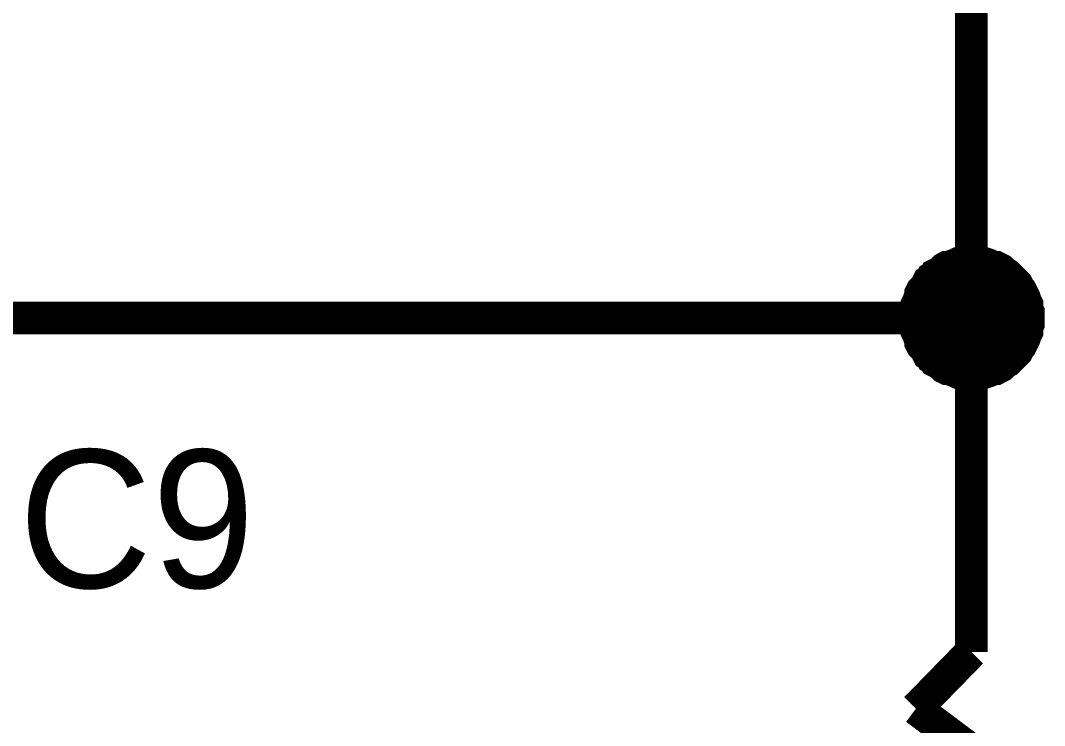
# Model space of a CAD drawing. Header units: millimetres. Extents: x 0 to 19, y 0 to 9.5.
# Drawn here: x 6.459 to 6.8263, y 6.9536 to 7.2065 of the extents above; entities that cross this region are included whole.
import ezdxf

# ---------------------------------------------------------------- set-up
doc = ezdxf.new("R2010")
doc.units = ezdxf.units.MM
doc.header["$MEASUREMENT"] = 0
doc.layers.add('Sheet', color=255, linetype='Continuous')

msp = doc.modelspace()

# ---------------------------------------------------------------- linework, layer by layer
at = {"layer": 'Sheet'}
for points, const_width in [([(6.80005, 7.21961), (6.80005, 7.19972)], 0.0118), ([(6.80005, 7.19972), (6.80005, 7.0998), (6.80005, 6.99988)], 0.0118), ([(6.78016, 7.0998), (6.78016, 7.10068), (6.78016, 7.10201), (6.7806, 7.10289), (6.7806, 7.10378), (6.7806, 7.10466), (6.78104, 7.10555), (6.78148, 7.10687), (6.78192, 7.10776), (6.78192, 7.10864), (6.78237, 7.10953), (6.78281, 7.10997), (6.78369, 7.11085), (6.78414, 7.11174), (6.78458, 7.11262), (6.78546, 7.11306), (6.7859, 7.11395), (6.78679, 7.11439), (6.78723, 7.11527), (6.78811, 7.11572), (6.789, 7.11616), (6.78988, 7.11704), (6.79032, 7.11748), (6.79121, 7.11793), (6.79209, 7.11793), (6.79298, 7.11837), (6.7943, 7.11881), (6.79519, 7.11925), (6.79607, 7.11925), (6.79696, 7.11925), (6.79784, 7.11969), (6.79917, 7.11969), (6.80005, 7.11969)], 0.0118), ([(6.78016, 7.0998), (6.78016, 7.10068), (6.78016, 7.10201), (6.7806, 7.10289), (6.7806, 7.10378), (6.7806, 7.10466), (6.78104, 7.10555), (6.78148, 7.10687), (6.78192, 7.10776), (6.78192, 7.10864), (6.78237, 7.10953), (6.78281, 7.10997), (6.78369, 7.11085), (6.78414, 7.11174), (6.78458, 7.11262), (6.78546, 7.11306), (6.7859, 7.11395), (6.78679, 7.11439), (6.78723, 7.11527), (6.78811, 7.11572), (6.789, 7.11616), (6.78988, 7.11704), (6.79032, 7.11748), (6.79121, 7.11793), (6.79209, 7.11793), (6.79298, 7.11837), (6.7943, 7.11881), (6.79519, 7.11925), (6.79607, 7.11925), (6.79696, 7.11925), (6.79784, 7.11969), (6.79917, 7.11969), (6.80005, 7.11969)], 0.0118), ([(6.78016, 7.0998), (6.78016, 7.10068), (6.78016, 7.10201), (6.7806, 7.10289), (6.7806, 7.10378), (6.7806, 7.10466), (6.78104, 7.10555), (6.78148, 7.10687), (6.78192, 7.10776), (6.78192, 7.10864), (6.78237, 7.10953), (6.78281, 7.10997), (6.78369, 7.11085), (6.78414, 7.11174), (6.78458, 7.11262), (6.78546, 7.11306), (6.7859, 7.11395), (6.78679, 7.11439), (6.78723, 7.11527), (6.78811, 7.11572), (6.789, 7.11616), (6.78988, 7.11704), (6.79032, 7.11748), (6.79121, 7.11793), (6.79209, 7.11793), (6.79298, 7.11837), (6.7943, 7.11881), (6.79519, 7.11925), (6.79607, 7.11925), (6.79696, 7.11925), (6.79784, 7.11969), (6.79917, 7.11969), (6.80005, 7.11969)], 0.0118), ([(6.78016, 7.0998), (6.78016, 7.10068), (6.78016, 7.10201), (6.7806, 7.10289), (6.7806, 7.10378), (6.7806, 7.10466), (6.78104, 7.10555), (6.78148, 7.10687), (6.78192, 7.10776), (6.78192, 7.10864), (6.78237, 7.10953), (6.78281, 7.10997), (6.78369, 7.11085), (6.78414, 7.11174), (6.78458, 7.11262), (6.78546, 7.11306), (6.7859, 7.11395), (6.78679, 7.11439), (6.78723, 7.11527), (6.78811, 7.11572), (6.789, 7.11616), (6.78988, 7.11704), (6.79032, 7.11748), (6.79121, 7.11793), (6.79209, 7.11793), (6.79298, 7.11837), (6.7943, 7.11881), (6.79519, 7.11925), (6.79607, 7.11925), (6.79696, 7.11925), (6.79784, 7.11969), (6.79917, 7.11969), (6.80005, 7.11969)], 0.0118), ([(6.80005, 7.11969), (6.80005, 7.11969)], 0.0118), ([(6.80005, 7.11969), (6.80094, 7.11969), (6.80226, 7.11969), (6.80315, 7.11925), (6.80403, 7.11925), (6.80491, 7.11925), (6.80624, 7.11881), (6.80712, 7.11837), (6.80801, 7.11793), (6.80889, 7.11793), (6.80978, 7.11748), (6.81066, 7.11704), (6.81155, 7.11616), (6.81199, 7.11572), (6.81287, 7.11527), (6.81376, 7.11439), (6.8142, 7.11395), (6.81508, 7.11306), (6.81552, 7.11262), (6.81641, 7.11174), (6.81685, 7.11085), (6.81729, 7.10997), (6.81774, 7.10953), (6.81818, 7.10864), (6.81862, 7.10776), (6.81906, 7.10687), (6.8195, 7.10555), (6.81995, 7.10466), (6.81995, 7.10378), (6.81995, 7.10289), (6.82039, 7.10201), (6.82039, 7.10068), (6.82039, 7.0998)], 0.0118), ([(6.80005, 7.11969), (6.80005, 7.11969)], 0.0118), ([(6.80005, 7.11969), (6.80094, 7.11969), (6.80226, 7.11969), (6.80315, 7.11925), (6.80403, 7.11925), (6.80491, 7.11925), (6.80624, 7.11881), (6.80712, 7.11837), (6.80801, 7.11793), (6.80889, 7.11793), (6.80978, 7.11748), (6.81066, 7.11704), (6.81155, 7.11616), (6.81199, 7.11572), (6.81287, 7.11527), (6.81376, 7.11439), (6.8142, 7.11395), (6.81508, 7.11306), (6.81552, 7.11262), (6.81641, 7.11174), (6.81685, 7.11085), (6.81729, 7.10997), (6.81774, 7.10953), (6.81818, 7.10864), (6.81862, 7.10776), (6.81906, 7.10687), (6.8195, 7.10555), (6.81995, 7.10466), (6.81995, 7.10378), (6.81995, 7.10289), (6.82039, 7.10201), (6.82039, 7.10068), (6.82039, 7.0998)], 0.0118), ([(6.80005, 7.11969), (6.80005, 7.11969)], 0.0118), ([(6.80005, 7.11969), (6.80094, 7.11969), (6.80226, 7.11969), (6.80315, 7.11925), (6.80403, 7.11925), (6.80491, 7.11925), (6.80624, 7.11881), (6.80712, 7.11837), (6.80801, 7.11793), (6.80889, 7.11793), (6.80978, 7.11748), (6.81066, 7.11704), (6.81155, 7.11616), (6.81199, 7.11572), (6.81287, 7.11527), (6.81376, 7.11439), (6.8142, 7.11395), (6.81508, 7.11306), (6.81552, 7.11262), (6.81641, 7.11174), (6.81685, 7.11085), (6.81729, 7.10997), (6.81774, 7.10953), (6.81818, 7.10864), (6.81862, 7.10776), (6.81906, 7.10687), (6.8195, 7.10555), (6.81995, 7.10466), (6.81995, 7.10378), (6.81995, 7.10289), (6.82039, 7.10201), (6.82039, 7.10068), (6.82039, 7.0998)], 0.0118), ([(6.80005, 7.11969), (6.80005, 7.11969)], 0.0118), ([(6.80005, 7.11969), (6.80094, 7.11969), (6.80226, 7.11969), (6.80315, 7.11925), (6.80403, 7.11925), (6.80491, 7.11925), (6.80624, 7.11881), (6.80712, 7.11837), (6.80801, 7.11793), (6.80889, 7.11793), (6.80978, 7.11748), (6.81066, 7.11704), (6.81155, 7.11616), (6.81199, 7.11572), (6.81287, 7.11527), (6.81376, 7.11439), (6.8142, 7.11395), (6.81508, 7.11306), (6.81552, 7.11262), (6.81641, 7.11174), (6.81685, 7.11085), (6.81729, 7.10997), (6.81774, 7.10953), (6.81818, 7.10864), (6.81862, 7.10776), (6.81906, 7.10687), (6.8195, 7.10555), (6.81995, 7.10466), (6.81995, 7.10378), (6.81995, 7.10289), (6.82039, 7.10201), (6.82039, 7.10068), (6.82039, 7.0998)], 0.0118), ([(6.78016, 7.0998), (6.78016, 7.10068), (6.78016, 7.10201), (6.7806, 7.10289), (6.7806, 7.10378), (6.7806, 7.10466), (6.78104, 7.10555), (6.78148, 7.10687), (6.78192, 7.10776), (6.78192, 7.10864), (6.78237, 7.10953), (6.78281, 7.10997), (6.78369, 7.11085), (6.78414, 7.11174), (6.78458, 7.11262), (6.78546, 7.11306), (6.7859, 7.11395), (6.78679, 7.11439), (6.78723, 7.11527), (6.78811, 7.11572), (6.789, 7.11616), (6.78988, 7.11704), (6.79032, 7.11748), (6.79121, 7.11793), (6.79209, 7.11793), (6.79298, 7.11837), (6.7943, 7.11881), (6.79519, 7.11925), (6.79607, 7.11925), (6.79696, 7.11925), (6.79784, 7.11969), (6.79917, 7.11969), (6.80005, 7.11969)], 0.0039), ([(6.78016, 7.0998), (6.78016, 7.10068), (6.78016, 7.10201), (6.7806, 7.10289), (6.7806, 7.10378), (6.7806, 7.10466), (6.78104, 7.10555), (6.78148, 7.10687), (6.78192, 7.10776), (6.78192, 7.10864), (6.78237, 7.10953), (6.78281, 7.10997), (6.78369, 7.11085), (6.78414, 7.11174), (6.78458, 7.11262), (6.78546, 7.11306), (6.7859, 7.11395), (6.78679, 7.11439), (6.78723, 7.11527), (6.78811, 7.11572), (6.789, 7.11616), (6.78988, 7.11704), (6.79032, 7.11748), (6.79121, 7.11793), (6.79209, 7.11793), (6.79298, 7.11837), (6.7943, 7.11881), (6.79519, 7.11925), (6.79607, 7.11925), (6.79696, 7.11925), (6.79784, 7.11969), (6.79917, 7.11969), (6.80005, 7.11969)], 0.0039), ([(6.78016, 7.0998), (6.78016, 7.10068), (6.78016, 7.10201), (6.7806, 7.10289), (6.7806, 7.10378), (6.7806, 7.10466), (6.78104, 7.10555), (6.78148, 7.10687), (6.78192, 7.10776), (6.78192, 7.10864), (6.78237, 7.10953), (6.78281, 7.10997), (6.78369, 7.11085), (6.78414, 7.11174), (6.78458, 7.11262), (6.78546, 7.11306), (6.7859, 7.11395), (6.78679, 7.11439), (6.78723, 7.11527), (6.78811, 7.11572), (6.789, 7.11616), (6.78988, 7.11704), (6.79032, 7.11748), (6.79121, 7.11793), (6.79209, 7.11793), (6.79298, 7.11837), (6.7943, 7.11881), (6.79519, 7.11925), (6.79607, 7.11925), (6.79696, 7.11925), (6.79784, 7.11969), (6.79917, 7.11969), (6.80005, 7.11969)], 0.0039), ([(6.78016, 7.0998), (6.78016, 7.10068), (6.78016, 7.10201), (6.7806, 7.10289), (6.7806, 7.10378), (6.7806, 7.10466), (6.78104, 7.10555), (6.78148, 7.10687), (6.78192, 7.10776), (6.78192, 7.10864), (6.78237, 7.10953), (6.78281, 7.10997), (6.78369, 7.11085), (6.78414, 7.11174), (6.78458, 7.11262), (6.78546, 7.11306), (6.7859, 7.11395), (6.78679, 7.11439), (6.78723, 7.11527), (6.78811, 7.11572), (6.789, 7.11616), (6.78988, 7.11704), (6.79032, 7.11748), (6.79121, 7.11793), (6.79209, 7.11793), (6.79298, 7.11837), (6.7943, 7.11881), (6.79519, 7.11925), (6.79607, 7.11925), (6.79696, 7.11925), (6.79784, 7.11969), (6.79917, 7.11969), (6.80005, 7.11969)], 0.0039), ([(6.80005, 7.11969), (6.80005, 7.11969)], 0.0039), ([(6.80005, 7.11969), (6.80094, 7.11969), (6.80226, 7.11969), (6.80315, 7.11925), (6.80403, 7.11925), (6.80491, 7.11925), (6.80624, 7.11881), (6.80712, 7.11837), (6.80801, 7.11793), (6.80889, 7.11793), (6.80978, 7.11748), (6.81066, 7.11704), (6.81155, 7.11616), (6.81199, 7.11572), (6.81287, 7.11527), (6.81376, 7.11439), (6.8142, 7.11395), (6.81508, 7.11306), (6.81552, 7.11262), (6.81641, 7.11174), (6.81685, 7.11085), (6.81729, 7.10997), (6.81774, 7.10953), (6.81818, 7.10864), (6.81862, 7.10776), (6.81906, 7.10687), (6.8195, 7.10555), (6.81995, 7.10466), (6.81995, 7.10378), (6.81995, 7.10289), (6.82039, 7.10201), (6.82039, 7.10068), (6.82039, 7.0998)], 0.0039), ([(6.80005, 7.11969), (6.80005, 7.11969)], 0.0039), ([(6.80005, 7.11969), (6.80094, 7.11969), (6.80226, 7.11969), (6.80315, 7.11925), (6.80403, 7.11925), (6.80491, 7.11925), (6.80624, 7.11881), (6.80712, 7.11837), (6.80801, 7.11793), (6.80889, 7.11793), (6.80978, 7.11748), (6.81066, 7.11704), (6.81155, 7.11616), (6.81199, 7.11572), (6.81287, 7.11527), (6.81376, 7.11439), (6.8142, 7.11395), (6.81508, 7.11306), (6.81552, 7.11262), (6.81641, 7.11174), (6.81685, 7.11085), (6.81729, 7.10997), (6.81774, 7.10953), (6.81818, 7.10864), (6.81862, 7.10776), (6.81906, 7.10687), (6.8195, 7.10555), (6.81995, 7.10466), (6.81995, 7.10378), (6.81995, 7.10289), (6.82039, 7.10201), (6.82039, 7.10068), (6.82039, 7.0998)], 0.0039), ([(6.80005, 7.11969), (6.80005, 7.11969)], 0.0039), ([(6.80005, 7.11969), (6.80094, 7.11969), (6.80226, 7.11969), (6.80315, 7.11925), (6.80403, 7.11925), (6.80491, 7.11925), (6.80624, 7.11881), (6.80712, 7.11837), (6.80801, 7.11793), (6.80889, 7.11793), (6.80978, 7.11748), (6.81066, 7.11704), (6.81155, 7.11616), (6.81199, 7.11572), (6.81287, 7.11527), (6.81376, 7.11439), (6.8142, 7.11395), (6.81508, 7.11306), (6.81552, 7.11262), (6.81641, 7.11174), (6.81685, 7.11085), (6.81729, 7.10997), (6.81774, 7.10953), (6.81818, 7.10864), (6.81862, 7.10776), (6.81906, 7.10687), (6.8195, 7.10555), (6.81995, 7.10466), (6.81995, 7.10378), (6.81995, 7.10289), (6.82039, 7.10201), (6.82039, 7.10068), (6.82039, 7.0998)], 0.0039), ([(6.80005, 7.11969), (6.80005, 7.11969)], 0.0039), ([(6.80005, 7.11969), (6.80094, 7.11969), (6.80226, 7.11969), (6.80315, 7.11925), (6.80403, 7.11925), (6.80491, 7.11925), (6.80624, 7.11881), (6.80712, 7.11837), (6.80801, 7.11793), (6.80889, 7.11793), (6.80978, 7.11748), (6.81066, 7.11704), (6.81155, 7.11616), (6.81199, 7.11572), (6.81287, 7.11527), (6.81376, 7.11439), (6.8142, 7.11395), (6.81508, 7.11306), (6.81552, 7.11262), (6.81641, 7.11174), (6.81685, 7.11085), (6.81729, 7.10997), (6.81774, 7.10953), (6.81818, 7.10864), (6.81862, 7.10776), (6.81906, 7.10687), (6.8195, 7.10555), (6.81995, 7.10466), (6.81995, 7.10378), (6.81995, 7.10289), (6.82039, 7.10201), (6.82039, 7.10068), (6.82039, 7.0998)], 0.0039), ([(6.40039, 7.0998), (6.80005, 7.0998)], 0.0118), ([(6.80005, 7.07991), (6.79917, 7.07991), (6.79784, 7.07991), (6.79696, 7.08035), (6.79607, 7.08035), (6.79519, 7.08035), (6.7943, 7.08079), (6.79298, 7.08123), (6.79209, 7.08167), (6.79121, 7.08167), (6.79032, 7.08212), (6.78988, 7.08256), (6.789, 7.08344), (6.78811, 7.08388), (6.78723, 7.08433), (6.78679, 7.08521), (6.7859, 7.08565), (6.78546, 7.08654), (6.78458, 7.08698), (6.78414, 7.08786), (6.78369, 7.08875), (6.78281, 7.08963), (6.78237, 7.09007), (6.78192, 7.09096), (6.78192, 7.09184), (6.78148, 7.09273), (6.78104, 7.09405), (6.7806, 7.09494), (6.7806, 7.09582), (6.7806, 7.09671), (6.78016, 7.09759), (6.78016, 7.09892), (6.78016, 7.0998)], 0.0118), ([(6.78016, 7.0998), (6.78016, 7.0998)], 0.0118), ([(6.80005, 7.07991), (6.79917, 7.07991), (6.79784, 7.07991), (6.79696, 7.08035), (6.79607, 7.08035), (6.79519, 7.08035), (6.7943, 7.08079), (6.79298, 7.08123), (6.79209, 7.08167), (6.79121, 7.08167), (6.79032, 7.08212), (6.78988, 7.08256), (6.789, 7.08344), (6.78811, 7.08388), (6.78723, 7.08433), (6.78679, 7.08521), (6.7859, 7.08565), (6.78546, 7.08654), (6.78458, 7.08698), (6.78414, 7.08786), (6.78369, 7.08875), (6.78281, 7.08963), (6.78237, 7.09007), (6.78192, 7.09096), (6.78192, 7.09184), (6.78148, 7.09273), (6.78104, 7.09405), (6.7806, 7.09494), (6.7806, 7.09582), (6.7806, 7.09671), (6.78016, 7.09759), (6.78016, 7.09892), (6.78016, 7.0998)], 0.0118), ([(6.78016, 7.0998), (6.78016, 7.0998)], 0.0118), ([(6.80005, 7.07991), (6.79917, 7.07991), (6.79784, 7.07991), (6.79696, 7.08035), (6.79607, 7.08035), (6.79519, 7.08035), (6.7943, 7.08079), (6.79298, 7.08123), (6.79209, 7.08167), (6.79121, 7.08167), (6.79032, 7.08212), (6.78988, 7.08256), (6.789, 7.08344), (6.78811, 7.08388), (6.78723, 7.08433), (6.78679, 7.08521), (6.7859, 7.08565), (6.78546, 7.08654), (6.78458, 7.08698), (6.78414, 7.08786), (6.78369, 7.08875), (6.78281, 7.08963), (6.78237, 7.09007), (6.78192, 7.09096), (6.78192, 7.09184), (6.78148, 7.09273), (6.78104, 7.09405), (6.7806, 7.09494), (6.7806, 7.09582), (6.7806, 7.09671), (6.78016, 7.09759), (6.78016, 7.09892), (6.78016, 7.0998)], 0.0118), ([(6.78016, 7.0998), (6.78016, 7.0998)], 0.0118), ([(6.80005, 7.07991), (6.79917, 7.07991), (6.79784, 7.07991), (6.79696, 7.08035), (6.79607, 7.08035), (6.79519, 7.08035), (6.7943, 7.08079), (6.79298, 7.08123), (6.79209, 7.08167), (6.79121, 7.08167), (6.79032, 7.08212), (6.78988, 7.08256), (6.789, 7.08344), (6.78811, 7.08388), (6.78723, 7.08433), (6.78679, 7.08521), (6.7859, 7.08565), (6.78546, 7.08654), (6.78458, 7.08698), (6.78414, 7.08786), (6.78369, 7.08875), (6.78281, 7.08963), (6.78237, 7.09007), (6.78192, 7.09096), (6.78192, 7.09184), (6.78148, 7.09273), (6.78104, 7.09405), (6.7806, 7.09494), (6.7806, 7.09582), (6.7806, 7.09671), (6.78016, 7.09759), (6.78016, 7.09892), (6.78016, 7.0998)], 0.0118), ([(6.78016, 7.0998), (6.78016, 7.0998)], 0.0118), ([(6.82039, 7.0998), (6.82039, 7.09892), (6.82039, 7.09759), (6.81995, 7.09671), (6.81995, 7.09582), (6.81995, 7.09494), (6.8195, 7.09405), (6.81906, 7.09273), (6.81862, 7.09184), (6.81818, 7.09096), (6.81774, 7.09007), (6.81729, 7.08963), (6.81685, 7.08875), (6.81641, 7.08786), (6.81552, 7.08698), (6.81508, 7.08654), (6.8142, 7.08565), (6.81376, 7.08521), (6.81287, 7.08433), (6.81199, 7.08388), (6.81155, 7.08344), (6.81066, 7.08256), (6.80978, 7.08212), (6.80889, 7.08167), (6.80801, 7.08167), (6.80712, 7.08123), (6.80624, 7.08079), (6.80491, 7.08035), (6.80403, 7.08035), (6.80315, 7.08035), (6.80226, 7.07991), (6.80094, 7.07991), (6.80005, 7.07991)], 0.0118), ([(6.82039, 7.0998), (6.82039, 7.09892), (6.82039, 7.09759), (6.81995, 7.09671), (6.81995, 7.09582), (6.81995, 7.09494), (6.8195, 7.09405), (6.81906, 7.09273), (6.81862, 7.09184), (6.81818, 7.09096), (6.81774, 7.09007), (6.81729, 7.08963), (6.81685, 7.08875), (6.81641, 7.08786), (6.81552, 7.08698), (6.81508, 7.08654), (6.8142, 7.08565), (6.81376, 7.08521), (6.81287, 7.08433), (6.81199, 7.08388), (6.81155, 7.08344), (6.81066, 7.08256), (6.80978, 7.08212), (6.80889, 7.08167), (6.80801, 7.08167), (6.80712, 7.08123), (6.80624, 7.08079), (6.80491, 7.08035), (6.80403, 7.08035), (6.80315, 7.08035), (6.80226, 7.07991), (6.80094, 7.07991), (6.80005, 7.07991)], 0.0118), ([(6.82039, 7.0998), (6.82039, 7.09892), (6.82039, 7.09759), (6.81995, 7.09671), (6.81995, 7.09582), (6.81995, 7.09494), (6.8195, 7.09405), (6.81906, 7.09273), (6.81862, 7.09184), (6.81818, 7.09096), (6.81774, 7.09007), (6.81729, 7.08963), (6.81685, 7.08875), (6.81641, 7.08786), (6.81552, 7.08698), (6.81508, 7.08654), (6.8142, 7.08565), (6.81376, 7.08521), (6.81287, 7.08433), (6.81199, 7.08388), (6.81155, 7.08344), (6.81066, 7.08256), (6.80978, 7.08212), (6.80889, 7.08167), (6.80801, 7.08167), (6.80712, 7.08123), (6.80624, 7.08079), (6.80491, 7.08035), (6.80403, 7.08035), (6.80315, 7.08035), (6.80226, 7.07991), (6.80094, 7.07991), (6.80005, 7.07991)], 0.0118), ([(6.82039, 7.0998), (6.82039, 7.09892), (6.82039, 7.09759), (6.81995, 7.09671), (6.81995, 7.09582), (6.81995, 7.09494), (6.8195, 7.09405), (6.81906, 7.09273), (6.81862, 7.09184), (6.81818, 7.09096), (6.81774, 7.09007), (6.81729, 7.08963), (6.81685, 7.08875), (6.81641, 7.08786), (6.81552, 7.08698), (6.81508, 7.08654), (6.8142, 7.08565), (6.81376, 7.08521), (6.81287, 7.08433), (6.81199, 7.08388), (6.81155, 7.08344), (6.81066, 7.08256), (6.80978, 7.08212), (6.80889, 7.08167), (6.80801, 7.08167), (6.80712, 7.08123), (6.80624, 7.08079), (6.80491, 7.08035), (6.80403, 7.08035), (6.80315, 7.08035), (6.80226, 7.07991), (6.80094, 7.07991), (6.80005, 7.07991)], 0.0118), ([(6.82039, 7.0998), (6.82039, 7.0998), (6.82039, 7.0998), (6.82039, 7.0998), (6.82039, 7.0998), (6.82039, 7.0998), (6.82039, 7.0998), (6.82039, 7.0998), (6.82039, 7.0998), (6.82039, 7.0998), (6.82039, 7.0998), (6.82039, 7.0998), (6.82039, 7.0998), (6.82039, 7.0998), (6.82039, 7.0998), (6.82039, 7.0998), (6.82039, 7.0998), (6.82039, 7.0998), (6.82039, 7.0998), (6.82039, 7.0998), (6.82039, 7.0998), (6.82039, 7.0998), (6.82039, 7.0998), (6.82039, 7.0998), (6.82039, 7.0998), (6.82039, 7.0998), (6.82039, 7.0998), (6.82039, 7.0998), (6.82039, 7.0998), (6.82039, 7.0998), (6.82039, 7.0998), (6.82039, 7.0998), (6.82039, 7.0998)], 0.0118), ([(6.82039, 7.0998), (6.82039, 7.0998)], 0.0118), ([(6.82039, 7.0998), (6.82039, 7.0998), (6.82039, 7.0998), (6.82039, 7.0998), (6.82039, 7.0998), (6.82039, 7.0998), (6.82039, 7.0998), (6.82039, 7.0998), (6.82039, 7.0998), (6.82039, 7.0998), (6.82039, 7.0998), (6.82039, 7.0998), (6.82039, 7.0998), (6.82039, 7.0998), (6.82039, 7.0998), (6.82039, 7.0998), (6.82039, 7.0998), (6.82039, 7.0998), (6.82039, 7.0998), (6.82039, 7.0998), (6.82039, 7.0998), (6.82039, 7.0998), (6.82039, 7.0998), (6.82039, 7.0998), (6.82039, 7.0998), (6.82039, 7.0998), (6.82039, 7.0998), (6.82039, 7.0998), (6.82039, 7.0998), (6.82039, 7.0998), (6.82039, 7.0998), (6.82039, 7.0998), (6.82039, 7.0998)], 0.0118), ([(6.82039, 7.0998), (6.82039, 7.0998)], 0.0118), ([(6.82039, 7.0998), (6.82039, 7.0998), (6.82039, 7.0998), (6.82039, 7.0998), (6.82039, 7.0998), (6.82039, 7.0998), (6.82039, 7.0998), (6.82039, 7.0998), (6.82039, 7.0998), (6.82039, 7.0998), (6.82039, 7.0998), (6.82039, 7.0998), (6.82039, 7.0998), (6.82039, 7.0998), (6.82039, 7.0998), (6.82039, 7.0998), (6.82039, 7.0998), (6.82039, 7.0998), (6.82039, 7.0998), (6.82039, 7.0998), (6.82039, 7.0998), (6.82039, 7.0998), (6.82039, 7.0998), (6.82039, 7.0998), (6.82039, 7.0998), (6.82039, 7.0998), (6.82039, 7.0998), (6.82039, 7.0998), (6.82039, 7.0998), (6.82039, 7.0998), (6.82039, 7.0998), (6.82039, 7.0998), (6.82039, 7.0998)], 0.0118), ([(6.82039, 7.0998), (6.82039, 7.0998)], 0.0118), ([(6.82039, 7.0998), (6.82039, 7.0998), (6.82039, 7.0998), (6.82039, 7.0998), (6.82039, 7.0998), (6.82039, 7.0998), (6.82039, 7.0998), (6.82039, 7.0998), (6.82039, 7.0998), (6.82039, 7.0998), (6.82039, 7.0998), (6.82039, 7.0998), (6.82039, 7.0998), (6.82039, 7.0998), (6.82039, 7.0998), (6.82039, 7.0998), (6.82039, 7.0998), (6.82039, 7.0998), (6.82039, 7.0998), (6.82039, 7.0998), (6.82039, 7.0998), (6.82039, 7.0998), (6.82039, 7.0998), (6.82039, 7.0998), (6.82039, 7.0998), (6.82039, 7.0998), (6.82039, 7.0998), (6.82039, 7.0998), (6.82039, 7.0998), (6.82039, 7.0998), (6.82039, 7.0998), (6.82039, 7.0998), (6.82039, 7.0998)], 0.0118), ([(6.82039, 7.0998), (6.82039, 7.0998)], 0.0118), ([(6.80005, 7.07991), (6.79917, 7.07991), (6.79784, 7.07991), (6.79696, 7.08035), (6.79607, 7.08035), (6.79519, 7.08035), (6.7943, 7.08079), (6.79298, 7.08123), (6.79209, 7.08167), (6.79121, 7.08167), (6.79032, 7.08212), (6.78988, 7.08256), (6.789, 7.08344), (6.78811, 7.08388), (6.78723, 7.08433), (6.78679, 7.08521), (6.7859, 7.08565), (6.78546, 7.08654), (6.78458, 7.08698), (6.78414, 7.08786), (6.78369, 7.08875), (6.78281, 7.08963), (6.78237, 7.09007), (6.78192, 7.09096), (6.78192, 7.09184), (6.78148, 7.09273), (6.78104, 7.09405), (6.7806, 7.09494), (6.7806, 7.09582), (6.7806, 7.09671), (6.78016, 7.09759), (6.78016, 7.09892), (6.78016, 7.0998)], 0.0039), ([(6.78016, 7.0998), (6.78016, 7.0998)], 0.0039), ([(6.80005, 7.07991), (6.79917, 7.07991), (6.79784, 7.07991), (6.79696, 7.08035), (6.79607, 7.08035), (6.79519, 7.08035), (6.7943, 7.08079), (6.79298, 7.08123), (6.79209, 7.08167), (6.79121, 7.08167), (6.79032, 7.08212), (6.78988, 7.08256), (6.789, 7.08344), (6.78811, 7.08388), (6.78723, 7.08433), (6.78679, 7.08521), (6.7859, 7.08565), (6.78546, 7.08654), (6.78458, 7.08698), (6.78414, 7.08786), (6.78369, 7.08875), (6.78281, 7.08963), (6.78237, 7.09007), (6.78192, 7.09096), (6.78192, 7.09184), (6.78148, 7.09273), (6.78104, 7.09405), (6.7806, 7.09494), (6.7806, 7.09582), (6.7806, 7.09671), (6.78016, 7.09759), (6.78016, 7.09892), (6.78016, 7.0998)], 0.0039), ([(6.78016, 7.0998), (6.78016, 7.0998)], 0.0039), ([(6.80005, 7.07991), (6.79917, 7.07991), (6.79784, 7.07991), (6.79696, 7.08035), (6.79607, 7.08035), (6.79519, 7.08035), (6.7943, 7.08079), (6.79298, 7.08123), (6.79209, 7.08167), (6.79121, 7.08167), (6.79032, 7.08212), (6.78988, 7.08256), (6.789, 7.08344), (6.78811, 7.08388), (6.78723, 7.08433), (6.78679, 7.08521), (6.7859, 7.08565), (6.78546, 7.08654), (6.78458, 7.08698), (6.78414, 7.08786), (6.78369, 7.08875), (6.78281, 7.08963), (6.78237, 7.09007), (6.78192, 7.09096), (6.78192, 7.09184), (6.78148, 7.09273), (6.78104, 7.09405), (6.7806, 7.09494), (6.7806, 7.09582), (6.7806, 7.09671), (6.78016, 7.09759), (6.78016, 7.09892), (6.78016, 7.0998)], 0.0039), ([(6.78016, 7.0998), (6.78016, 7.0998)], 0.0039), ([(6.80005, 7.07991), (6.79917, 7.07991), (6.79784, 7.07991), (6.79696, 7.08035), (6.79607, 7.08035), (6.79519, 7.08035), (6.7943, 7.08079), (6.79298, 7.08123), (6.79209, 7.08167), (6.79121, 7.08167), (6.79032, 7.08212), (6.78988, 7.08256), (6.789, 7.08344), (6.78811, 7.08388), (6.78723, 7.08433), (6.78679, 7.08521), (6.7859, 7.08565), (6.78546, 7.08654), (6.78458, 7.08698), (6.78414, 7.08786), (6.78369, 7.08875), (6.78281, 7.08963), (6.78237, 7.09007), (6.78192, 7.09096), (6.78192, 7.09184), (6.78148, 7.09273), (6.78104, 7.09405), (6.7806, 7.09494), (6.7806, 7.09582), (6.7806, 7.09671), (6.78016, 7.09759), (6.78016, 7.09892), (6.78016, 7.0998)], 0.0039), ([(6.78016, 7.0998), (6.78016, 7.0998)], 0.0039), ([(6.82039, 7.0998), (6.82039, 7.09892), (6.82039, 7.09759), (6.81995, 7.09671), (6.81995, 7.09582), (6.81995, 7.09494), (6.8195, 7.09405), (6.81906, 7.09273), (6.81862, 7.09184), (6.81818, 7.09096), (6.81774, 7.09007), (6.81729, 7.08963), (6.81685, 7.08875), (6.81641, 7.08786), (6.81552, 7.08698), (6.81508, 7.08654), (6.8142, 7.08565), (6.81376, 7.08521), (6.81287, 7.08433), (6.81199, 7.08388), (6.81155, 7.08344), (6.81066, 7.08256), (6.80978, 7.08212), (6.80889, 7.08167), (6.80801, 7.08167), (6.80712, 7.08123), (6.80624, 7.08079), (6.80491, 7.08035), (6.80403, 7.08035), (6.80315, 7.08035), (6.80226, 7.07991), (6.80094, 7.07991), (6.80005, 7.07991)], 0.0039), ([(6.82039, 7.0998), (6.82039, 7.09892), (6.82039, 7.09759), (6.81995, 7.09671), (6.81995, 7.09582), (6.81995, 7.09494), (6.8195, 7.09405), (6.81906, 7.09273), (6.81862, 7.09184), (6.81818, 7.09096), (6.81774, 7.09007), (6.81729, 7.08963), (6.81685, 7.08875), (6.81641, 7.08786), (6.81552, 7.08698), (6.81508, 7.08654), (6.8142, 7.08565), (6.81376, 7.08521), (6.81287, 7.08433), (6.81199, 7.08388), (6.81155, 7.08344), (6.81066, 7.08256), (6.80978, 7.08212), (6.80889, 7.08167), (6.80801, 7.08167), (6.80712, 7.08123), (6.80624, 7.08079), (6.80491, 7.08035), (6.80403, 7.08035), (6.80315, 7.08035), (6.80226, 7.07991), (6.80094, 7.07991), (6.80005, 7.07991)], 0.0039), ([(6.82039, 7.0998), (6.82039, 7.09892), (6.82039, 7.09759), (6.81995, 7.09671), (6.81995, 7.09582), (6.81995, 7.09494), (6.8195, 7.09405), (6.81906, 7.09273), (6.81862, 7.09184), (6.81818, 7.09096), (6.81774, 7.09007), (6.81729, 7.08963), (6.81685, 7.08875), (6.81641, 7.08786), (6.81552, 7.08698), (6.81508, 7.08654), (6.8142, 7.08565), (6.81376, 7.08521), (6.81287, 7.08433), (6.81199, 7.08388), (6.81155, 7.08344), (6.81066, 7.08256), (6.80978, 7.08212), (6.80889, 7.08167), (6.80801, 7.08167), (6.80712, 7.08123), (6.80624, 7.08079), (6.80491, 7.08035), (6.80403, 7.08035), (6.80315, 7.08035), (6.80226, 7.07991), (6.80094, 7.07991), (6.80005, 7.07991)], 0.0039), ([(6.82039, 7.0998), (6.82039, 7.09892), (6.82039, 7.09759), (6.81995, 7.09671), (6.81995, 7.09582), (6.81995, 7.09494), (6.8195, 7.09405), (6.81906, 7.09273), (6.81862, 7.09184), (6.81818, 7.09096), (6.81774, 7.09007), (6.81729, 7.08963), (6.81685, 7.08875), (6.81641, 7.08786), (6.81552, 7.08698), (6.81508, 7.08654), (6.8142, 7.08565), (6.81376, 7.08521), (6.81287, 7.08433), (6.81199, 7.08388), (6.81155, 7.08344), (6.81066, 7.08256), (6.80978, 7.08212), (6.80889, 7.08167), (6.80801, 7.08167), (6.80712, 7.08123), (6.80624, 7.08079), (6.80491, 7.08035), (6.80403, 7.08035), (6.80315, 7.08035), (6.80226, 7.07991), (6.80094, 7.07991), (6.80005, 7.07991)], 0.0039), ([(6.82039, 7.0998), (6.82039, 7.0998), (6.82039, 7.0998), (6.82039, 7.0998), (6.82039, 7.0998), (6.82039, 7.0998), (6.82039, 7.0998), (6.82039, 7.0998), (6.82039, 7.0998), (6.82039, 7.0998), (6.82039, 7.0998), (6.82039, 7.0998), (6.82039, 7.0998), (6.82039, 7.0998), (6.82039, 7.0998), (6.82039, 7.0998), (6.82039, 7.0998), (6.82039, 7.0998), (6.82039, 7.0998), (6.82039, 7.0998), (6.82039, 7.0998), (6.82039, 7.0998), (6.82039, 7.0998), (6.82039, 7.0998), (6.82039, 7.0998), (6.82039, 7.0998), (6.82039, 7.0998), (6.82039, 7.0998), (6.82039, 7.0998), (6.82039, 7.0998), (6.82039, 7.0998), (6.82039, 7.0998), (6.82039, 7.0998)], 0.0039), ([(6.82039, 7.0998), (6.82039, 7.0998)], 0.0039), ([(6.82039, 7.0998), (6.82039, 7.0998), (6.82039, 7.0998), (6.82039, 7.0998), (6.82039, 7.0998), (6.82039, 7.0998), (6.82039, 7.0998), (6.82039, 7.0998), (6.82039, 7.0998), (6.82039, 7.0998), (6.82039, 7.0998), (6.82039, 7.0998), (6.82039, 7.0998), (6.82039, 7.0998), (6.82039, 7.0998), (6.82039, 7.0998), (6.82039, 7.0998), (6.82039, 7.0998), (6.82039, 7.0998), (6.82039, 7.0998), (6.82039, 7.0998), (6.82039, 7.0998), (6.82039, 7.0998), (6.82039, 7.0998), (6.82039, 7.0998), (6.82039, 7.0998), (6.82039, 7.0998), (6.82039, 7.0998), (6.82039, 7.0998), (6.82039, 7.0998), (6.82039, 7.0998), (6.82039, 7.0998), (6.82039, 7.0998)], 0.0039), ([(6.82039, 7.0998), (6.82039, 7.0998)], 0.0039), ([(6.82039, 7.0998), (6.82039, 7.0998), (6.82039, 7.0998), (6.82039, 7.0998), (6.82039, 7.0998), (6.82039, 7.0998), (6.82039, 7.0998), (6.82039, 7.0998), (6.82039, 7.0998), (6.82039, 7.0998), (6.82039, 7.0998), (6.82039, 7.0998), (6.82039, 7.0998), (6.82039, 7.0998), (6.82039, 7.0998), (6.82039, 7.0998), (6.82039, 7.0998), (6.82039, 7.0998), (6.82039, 7.0998), (6.82039, 7.0998), (6.82039, 7.0998), (6.82039, 7.0998), (6.82039, 7.0998), (6.82039, 7.0998), (6.82039, 7.0998), (6.82039, 7.0998), (6.82039, 7.0998), (6.82039, 7.0998), (6.82039, 7.0998), (6.82039, 7.0998), (6.82039, 7.0998), (6.82039, 7.0998), (6.82039, 7.0998)], 0.0039), ([(6.82039, 7.0998), (6.82039, 7.0998)], 0.0039), ([(6.82039, 7.0998), (6.82039, 7.0998), (6.82039, 7.0998), (6.82039, 7.0998), (6.82039, 7.0998), (6.82039, 7.0998), (6.82039, 7.0998), (6.82039, 7.0998), (6.82039, 7.0998), (6.82039, 7.0998), (6.82039, 7.0998), (6.82039, 7.0998), (6.82039, 7.0998), (6.82039, 7.0998), (6.82039, 7.0998), (6.82039, 7.0998), (6.82039, 7.0998), (6.82039, 7.0998), (6.82039, 7.0998), (6.82039, 7.0998), (6.82039, 7.0998), (6.82039, 7.0998), (6.82039, 7.0998), (6.82039, 7.0998), (6.82039, 7.0998), (6.82039, 7.0998), (6.82039, 7.0998), (6.82039, 7.0998), (6.82039, 7.0998), (6.82039, 7.0998), (6.82039, 7.0998), (6.82039, 7.0998), (6.82039, 7.0998)], 0.0039), ([(6.82039, 7.0998), (6.82039, 7.0998)], 0.0039), ([(6.80005, 6.97999), (6.80005, 6.99988)], 0.0118), ([(6.80005, 6.97999), (6.78016, 6.95965)], 0.0118), ([(6.78016, 6.95965), (6.82039, 6.92959)], 0.0118)]:
    msp.add_lwpolyline(points, dxfattribs=dict(at, const_width=const_width))
at = {"layer": 'Sheet', "const_width": 0.02}
msp.add_lwpolyline([(6.79, 7.1, 1), (6.81, 7.1, 1)], format="xyb", close=True, dxfattribs=at)

# ---------------------------------------------------------------- texts
at = {"layer": 'Sheet'}
msp.add_text('C9', height=0.049516, dxfattribs=at).set_placement((6.4583, 7.00298))

doc.saveas('drawing.dxf')
